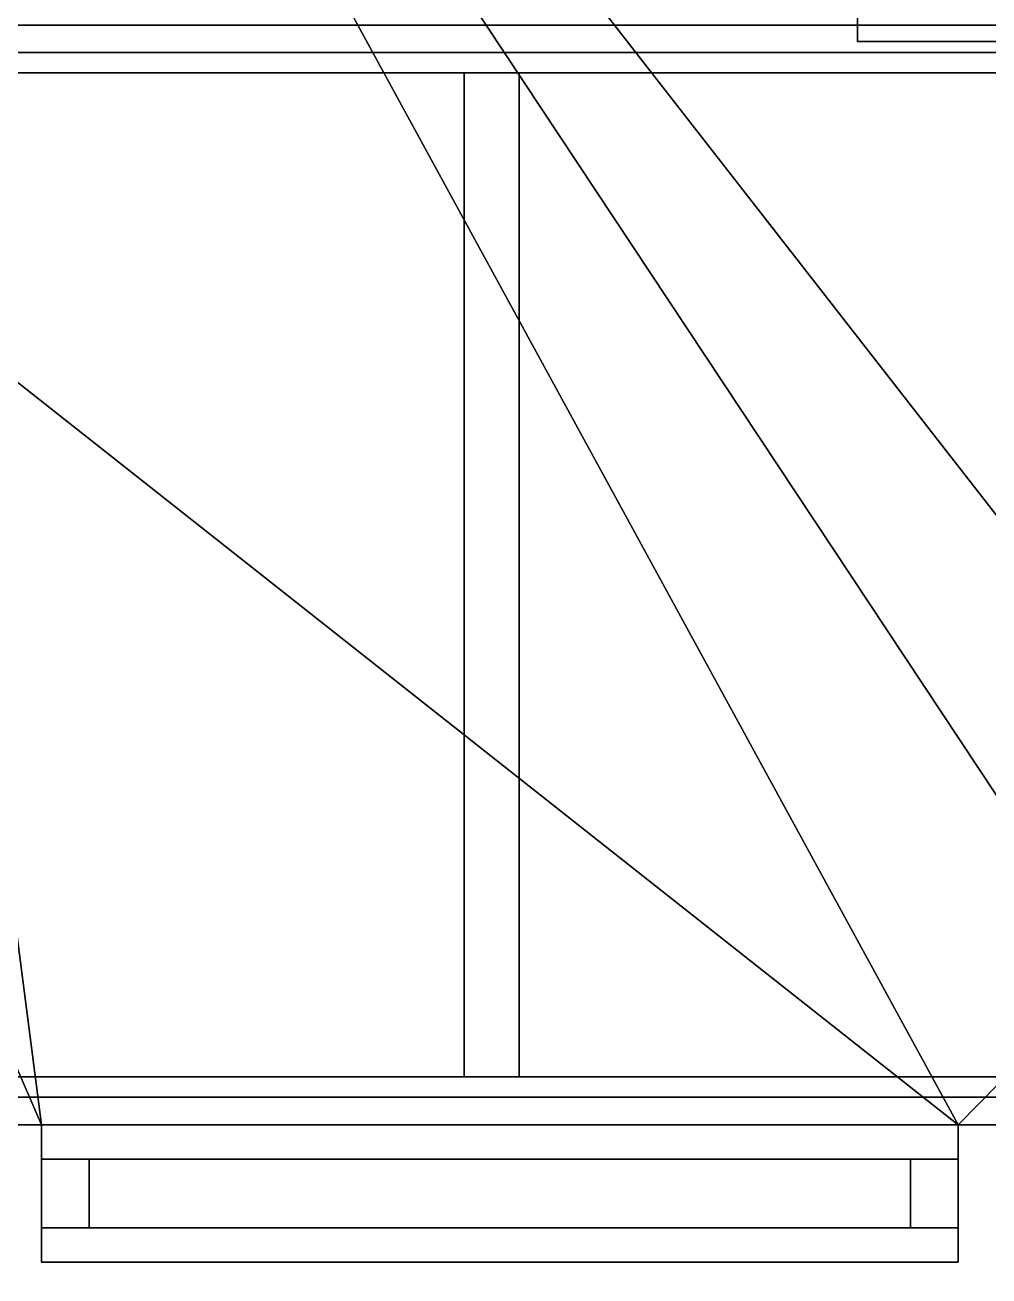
# Model space of a CAD drawing. Extents: x -7.1 to 5.5, y -11 to 12.
# Drawn here: x -5.823 to -4.071, y 5.425 to 7.7 of the extents above; entities that cross this region are included whole.
import ezdxf

# ---------------------------------------------------------------- set-up
doc = ezdxf.new("R2010")
doc.units = 0

msp = doc.modelspace()

# ---------------------------------------------------------------- linework, layer by layer
for points in [[(-7.01, 11.9, 62.6262), (-7.01, 7.7, 62.6262), (5.39, 7.7, 62.6262), (5.39, 11.9, 62.6262)], [(4.69, 9.7, 3.0953), (-3.66, 5.7, 3.0953), (-6.31, 9.7, 3.0953)], [(-6.31, 9.7, 3.0953), (-3.66, 5.7, 3.0953), (-5.96, 5.7, 3.0953)], [(-6.31, 9.7, 0.0953), (-5.7934, 5.7, 0.0953), (-4.1267, 5.7, 0.0953)], [(-6.31, 9.7, 0.0953), (-4.1267, 5.7, 0.0953), (-3.66, 5.7, 0.0953)], [(-6.31, 9.7, 0.0953), (-3.66, 5.7, 0.0953), (-3.1934, 5.7, 0.0953)], [(-6.31, 9.7, 0.0953), (-3.1934, 5.7, 0.0953), (-1.5267, 5.7, 0.0953)], [(-6.31, 9.7, 0.0953), (-5.96, 5.7, 0.0953), (-5.7934, 5.7, 0.0953)], [(-6.31, 9.7, 0.0953), (-1.5267, 5.7, 0.0953), (-1.36, 5.7, 0.0953)], [(-6.31, 9.7, 0.0953), (-0.36, 5.7, 0.0953), (0.64, 5.7, 0.0953)], [(-6.31, 9.7, 0.0953), (0.64, 5.7, 0.0953), (1.09, 5.7, 0.0953), (4.69, 9.7, 0.0953)], [(-6.31, 9.7, 0.0953), (-1.36, 5.7, 0.0953), (-0.36, 5.7, 0.0953)], [(4.69, 8.23, 1.0453), (-4.31, 8.23, 1.0453), (-4.31, 7.67, 1.0453), (4.69, 7.67, 1.0453)], [(-4.31, 8.23, 0.9453), (-4.31, 7.67, 0.9453), (-4.31, 7.67, 1.0453), (-4.31, 8.23, 1.0453)], [(4.69, 8.23, 0.9453), (4.69, 7.67, 0.9453), (-4.31, 7.67, 0.9453), (-4.31, 8.23, 0.9453)], [(-7.01, 7.7, 62.5001), (-7.06, 7.65, 62.5001), (5.44, 7.65, 62.5001), (5.39, 7.7, 62.5001)], [(5.39, 7.7, 62.3698), (5.44, 7.65, 62.3698), (-7.06, 7.65, 62.3698), (-7.01, 7.7, 62.3698)], [(-6.76, 7.7, 61.7453), (5.14, 7.7, 61.7453), (5.39, 7.7, 62.6262), (-7.01, 7.7, 62.6262)], [(5.14, 7.7, 61.7453), (-6.76, 7.7, 61.7453), (-6.6794, 7.6131, 61.7453), (5.0593, 7.6131, 61.7453)], [(5.0593, 7.6131, 61.7453), (-6.6794, 7.6131, 61.7453), (-6.66, 7.7, 61.4189), (5.04, 7.7, 61.4189)], [(-6.66, 7.7, 3.4953), (-2.16, 7.7, 3.4953), (-2.16, 7.7, 6.8953), (-6.66, 7.7, 6.8953)], [(-2.16, 7.7, 6.8953), (-3.66, 5.7, 6.8953), (-6.66, 5.7, 6.8953), (-6.66, 7.7, 6.8953)], [(-5.96, 5.7, 3.4953), (-5.7934, 5.7, 3.4953), (-6.66, 7.7, 3.4953)], [(-4.1267, 5.7, 3.4953), (-6.66, 7.7, 3.4953), (-5.7934, 5.7, 3.4953)], [(-4.1267, 5.7, 3.4953), (-2.16, 7.7, 3.4953), (-6.66, 7.7, 3.4953)], [(-6.66, 7.7, 7.0953), (-2.16, 7.7, 7.0953), (-2.16, 7.7, 10.4953), (-6.66, 7.7, 10.4953)], [(-2.16, 7.7, 10.4953), (-3.66, 5.7, 10.4953), (-6.66, 5.7, 10.4953), (-6.66, 7.7, 10.4953)], [(-5.96, 5.7, 7.0953), (-5.7934, 5.7, 7.0953), (-6.66, 7.7, 7.0953)], [(-4.1267, 5.7, 7.0953), (-6.66, 7.7, 7.0953), (-5.7934, 5.7, 7.0953)], [(-4.1267, 5.7, 7.0953), (-2.16, 7.7, 7.0953), (-6.66, 7.7, 7.0953)], [(-6.66, 7.7, 10.6953), (-2.16, 7.7, 10.6953), (-2.16, 7.7, 14.0953), (-6.66, 7.7, 14.0953)], [(-2.16, 7.7, 14.0953), (-3.66, 5.7, 14.0953), (-6.66, 5.7, 14.0953), (-6.66, 7.7, 14.0953)], [(-5.96, 5.7, 10.6953), (-5.7934, 5.7, 10.6953), (-6.66, 7.7, 10.6953)], [(-4.1267, 5.7, 10.6953), (-6.66, 7.7, 10.6953), (-5.7934, 5.7, 10.6953)], [(-4.1267, 5.7, 10.6953), (-2.16, 7.7, 10.6953), (-6.66, 7.7, 10.6953)], [(-6.66, 7.7, 14.2953), (-2.16, 7.7, 14.2953), (-2.16, 7.7, 17.6953), (-6.66, 7.7, 17.6953)], [(-2.16, 7.7, 17.6953), (-3.66, 5.7, 17.6953), (-6.66, 5.7, 17.6953), (-6.66, 7.7, 17.6953)], [(-5.96, 5.7, 14.2953), (-5.7934, 5.7, 14.2953), (-6.66, 7.7, 14.2953)], [(-4.1267, 5.7, 14.2953), (-6.66, 7.7, 14.2953), (-5.7934, 5.7, 14.2953)], [(-4.1267, 5.7, 14.2953), (-2.16, 7.7, 14.2953), (-6.66, 7.7, 14.2953)], [(-6.66, 7.7, 17.8953), (-2.16, 7.7, 17.8953), (-2.16, 7.7, 21.2953), (-6.66, 7.7, 21.2953)], [(-2.16, 7.7, 21.2953), (-3.66, 5.7, 21.2953), (-6.66, 5.7, 21.2953), (-6.66, 7.7, 21.2953)], [(-5.96, 5.7, 17.8953), (-5.7934, 5.7, 17.8953), (-6.66, 7.7, 17.8953)], [(-4.1267, 5.7, 17.8953), (-6.66, 7.7, 17.8953), (-5.7934, 5.7, 17.8953)], [(-4.1267, 5.7, 17.8953), (-2.16, 7.7, 17.8953), (-6.66, 7.7, 17.8953)], [(-6.66, 7.7, 21.4953), (-2.16, 7.7, 21.4953), (-2.16, 7.7, 24.8953), (-6.66, 7.7, 24.8953)], [(-2.16, 7.7, 24.8953), (-3.66, 5.7, 24.8953), (-6.66, 5.7, 24.8953), (-6.66, 7.7, 24.8953)], [(-5.96, 5.7, 21.4953), (-5.7934, 5.7, 21.4953), (-6.66, 7.7, 21.4953)], [(-4.1267, 5.7, 21.4953), (-6.66, 7.7, 21.4953), (-5.7934, 5.7, 21.4953)], [(-4.1267, 5.7, 21.4953), (-2.16, 7.7, 21.4953), (-6.66, 7.7, 21.4953)], [(-6.66, 7.7, 25.0953), (-2.16, 7.7, 25.0953), (-2.16, 7.7, 28.4953), (-6.66, 7.7, 28.4953)], [(-2.16, 7.7, 28.4953), (-3.66, 5.7, 28.4953), (-6.66, 5.7, 28.4953), (-6.66, 7.7, 28.4953)], [(-5.96, 5.7, 25.0953), (-5.7934, 5.7, 25.0953), (-6.66, 7.7, 25.0953)], [(-4.1267, 5.7, 25.0953), (-6.66, 7.7, 25.0953), (-5.7934, 5.7, 25.0953)], [(-4.1267, 5.7, 25.0953), (-2.16, 7.7, 25.0953), (-6.66, 7.7, 25.0953)], [(-6.66, 7.7, 28.6953), (-2.16, 7.7, 28.6953), (-2.16, 7.7, 32.0953), (-6.66, 7.7, 32.0953)], [(-2.16, 7.7, 32.0953), (-3.66, 5.7, 32.0953), (-6.66, 5.7, 32.0953), (-6.66, 7.7, 32.0953)], [(-5.96, 5.7, 28.6953), (-5.7934, 5.7, 28.6953), (-6.66, 7.7, 28.6953)], [(-4.1267, 5.7, 28.6953), (-6.66, 7.7, 28.6953), (-5.7934, 5.7, 28.6953)], [(-4.1267, 5.7, 28.6953), (-2.16, 7.7, 28.6953), (-6.66, 7.7, 28.6953)], [(-6.66, 7.7, 32.2953), (-2.16, 7.7, 32.2953), (-2.16, 7.7, 35.6953), (-6.66, 7.7, 35.6953)], [(-2.16, 7.7, 35.6953), (-3.66, 5.7, 35.6953), (-6.66, 5.7, 35.6953), (-6.66, 7.7, 35.6953)], [(-5.96, 5.7, 32.2953), (-5.7934, 5.7, 32.2953), (-6.66, 7.7, 32.2953)], [(-4.1267, 5.7, 32.2953), (-6.66, 7.7, 32.2953), (-5.7934, 5.7, 32.2953)], [(-4.1267, 5.7, 32.2953), (-2.16, 7.7, 32.2953), (-6.66, 7.7, 32.2953)], [(-6.66, 7.7, 35.8953), (-2.16, 7.7, 35.8953), (-2.16, 7.7, 39.2953), (-6.66, 7.7, 39.2953)], [(-2.16, 7.7, 39.2953), (-3.66, 5.7, 39.2953), (-6.66, 5.7, 39.2953), (-6.66, 7.7, 39.2953)], [(-5.96, 5.7, 35.8953), (-5.7934, 5.7, 35.8953), (-6.66, 7.7, 35.8953)], [(-4.1267, 5.7, 35.8953), (-6.66, 7.7, 35.8953), (-5.7934, 5.7, 35.8953)], [(-4.1267, 5.7, 35.8953), (-2.16, 7.7, 35.8953), (-6.66, 7.7, 35.8953)], [(-6.66, 7.7, 39.4953), (-2.16, 7.7, 39.4953), (-2.16, 7.7, 42.8953), (-6.66, 7.7, 42.8953)], [(-2.16, 7.7, 42.8953), (-3.66, 5.7, 42.8953), (-6.66, 5.7, 42.8953), (-6.66, 7.7, 42.8953)], [(-5.96, 5.7, 39.4953), (-5.7934, 5.7, 39.4953), (-6.66, 7.7, 39.4953)], [(-4.1267, 5.7, 39.4953), (-6.66, 7.7, 39.4953), (-5.7934, 5.7, 39.4953)], [(-4.1267, 5.7, 39.4953), (-2.16, 7.7, 39.4953), (-6.66, 7.7, 39.4953)], [(-6.66, 7.7, 43.0953), (-2.16, 7.7, 43.0953), (-2.16, 7.7, 46.4953), (-6.66, 7.7, 46.4953)], [(-2.16, 7.7, 46.4953), (-3.66, 5.7, 46.4953), (-6.66, 5.7, 46.4953), (-6.66, 7.7, 46.4953)], [(-5.96, 5.7, 43.0953), (-5.7934, 5.7, 43.0953), (-6.66, 7.7, 43.0953)], [(-4.1267, 5.7, 43.0953), (-6.66, 7.7, 43.0953), (-5.7934, 5.7, 43.0953)], [(-4.1267, 5.7, 43.0953), (-2.16, 7.7, 43.0953), (-6.66, 7.7, 43.0953)], [(-6.66, 7.7, 46.6953), (-2.16, 7.7, 46.6953), (-2.16, 7.7, 50.0953), (-6.66, 7.7, 50.0953)], [(-2.16, 7.7, 50.0953), (-3.66, 5.7, 50.0953), (-6.66, 5.7, 50.0953), (-6.66, 7.7, 50.0953)], [(-5.96, 5.7, 46.6953), (-5.7934, 5.7, 46.6953), (-6.66, 7.7, 46.6953)], [(-4.1267, 5.7, 46.6953), (-6.66, 7.7, 46.6953), (-5.7934, 5.7, 46.6953)], [(-4.1267, 5.7, 46.6953), (-2.16, 7.7, 46.6953), (-6.66, 7.7, 46.6953)], [(-6.66, 7.7, 50.2953), (-2.16, 7.7, 50.2953), (-2.16, 7.7, 53.6953), (-6.66, 7.7, 53.6953)], [(-2.16, 7.7, 53.6953), (-3.66, 5.7, 53.6953), (-6.66, 5.7, 53.6953), (-6.66, 7.7, 53.6953)], [(-5.96, 5.7, 50.2953), (-5.7934, 5.7, 50.2953), (-6.66, 7.7, 50.2953)], [(-4.1267, 5.7, 50.2953), (-6.66, 7.7, 50.2953), (-5.7934, 5.7, 50.2953)], [(-4.1267, 5.7, 50.2953), (-2.16, 7.7, 50.2953), (-6.66, 7.7, 50.2953)], [(-6.66, 7.7, 53.8953), (-2.16, 7.7, 53.8953), (-2.16, 7.7, 57.2953), (-6.66, 7.7, 57.2953)], [(-2.16, 7.7, 57.2953), (-3.66, 5.7, 57.2953), (-6.66, 5.7, 57.2953), (-6.66, 7.7, 57.2953)], [(-5.96, 5.7, 53.8953), (-5.7934, 5.7, 53.8953), (-6.66, 7.7, 53.8953)], [(-4.1267, 5.7, 53.8953), (-6.66, 7.7, 53.8953), (-5.7934, 5.7, 53.8953)], [(-4.1267, 5.7, 53.8953), (-2.16, 7.7, 53.8953), (-6.66, 7.7, 53.8953)], [(-6.66, 7.7, 57.4953), (-2.16, 7.7, 57.4953), (-2.16, 7.7, 61.4189), (-6.66, 7.7, 61.4189)], [(-5.96, 5.7, 57.4953), (-5.7934, 5.7, 57.4953), (-6.66, 7.7, 57.4953)], [(-4.1267, 5.7, 57.4953), (-6.66, 7.7, 57.4953), (-5.7934, 5.7, 57.4953)], [(-4.1267, 5.7, 57.4953), (-2.16, 7.7, 57.4953), (-6.66, 7.7, 57.4953)], [(-3.66, 5.7, 3.4953), (-2.16, 7.7, 3.4953), (-4.1267, 5.7, 3.4953)], [(-3.66, 5.7, 7.0953), (-2.16, 7.7, 7.0953), (-4.1267, 5.7, 7.0953)], [(-3.66, 5.7, 10.6953), (-2.16, 7.7, 10.6953), (-4.1267, 5.7, 10.6953)], [(-3.66, 5.7, 14.2953), (-2.16, 7.7, 14.2953), (-4.1267, 5.7, 14.2953)], [(-3.66, 5.7, 17.8953), (-2.16, 7.7, 17.8953), (-4.1267, 5.7, 17.8953)], [(-3.66, 5.7, 21.4953), (-2.16, 7.7, 21.4953), (-4.1267, 5.7, 21.4953)], [(-3.66, 5.7, 25.0953), (-2.16, 7.7, 25.0953), (-4.1267, 5.7, 25.0953)], [(-3.66, 5.7, 28.6953), (-2.16, 7.7, 28.6953), (-4.1267, 5.7, 28.6953)], [(-3.66, 5.7, 32.2953), (-2.16, 7.7, 32.2953), (-4.1267, 5.7, 32.2953)], [(-3.66, 5.7, 35.8953), (-2.16, 7.7, 35.8953), (-4.1267, 5.7, 35.8953)], [(-3.66, 5.7, 39.4953), (-2.16, 7.7, 39.4953), (-4.1267, 5.7, 39.4953)], [(-3.66, 5.7, 43.0953), (-2.16, 7.7, 43.0953), (-4.1267, 5.7, 43.0953)], [(-3.66, 5.7, 46.6953), (-2.16, 7.7, 46.6953), (-4.1267, 5.7, 46.6953)], [(-3.66, 5.7, 50.2953), (-2.16, 7.7, 50.2953), (-4.1267, 5.7, 50.2953)], [(-3.66, 5.7, 53.8953), (-2.16, 7.7, 53.8953), (-4.1267, 5.7, 53.8953)], [(-3.66, 5.7, 57.4953), (-2.16, 7.7, 57.4953), (-4.1267, 5.7, 57.4953)], [(-4.31, 7.67, 0.9453), (4.69, 7.67, 0.9453), (4.69, 7.67, 1.0453), (-4.31, 7.67, 1.0453)], [(5.44, 7.65, 62.5001), (-7.06, 7.65, 62.5001), (-7.06, 7.65, 62.3698), (5.44, 7.65, 62.3698)], [(5.0593, 7.6131, 61.6395), (5.0593, 5.7869, 61.6395), (-6.6794, 5.7869, 61.6395), (-6.6794, 7.6131, 61.6395)], [(-6.6794, 5.7869, 61.6748), (5.0593, 5.7869, 61.6748), (5.0593, 7.6131, 61.6748), (-6.6794, 7.6131, 61.6748)], [(5.0593, 7.6131, 61.6748), (5.0593, 7.6131, 61.6395), (-6.6794, 7.6131, 61.6395), (-6.6794, 7.6131, 61.6748)], [(-5.0247, 7.6131, 61.613), (-5.0247, 5.7869, 61.613), (-5.0247, 5.7869, 61.7012), (-5.0247, 7.6131, 61.7012)], [(-4.9247, 5.7869, 61.613), (-5.0247, 5.7869, 61.613), (-5.0247, 7.6131, 61.613), (-4.9247, 7.6131, 61.613)], [(-4.9247, 7.6131, 61.7012), (-5.0247, 7.6131, 61.7012), (-5.0247, 5.7869, 61.7012), (-4.9247, 5.7869, 61.7012)], [(-4.9247, 5.7869, 61.7012), (-4.9247, 5.7869, 61.613), (-4.9247, 7.6131, 61.613), (-4.9247, 7.6131, 61.7012)], [(-6.76, 5.7, 61.7453), (5.14, 5.7, 61.7453), (5.0593, 5.7869, 61.7453), (-6.6794, 5.7869, 61.7453)], [(-6.6794, 5.7869, 61.7453), (5.0593, 5.7869, 61.7453), (5.0593, 5.7, 61.4189), (-6.66, 5.7, 61.4189)], [(5.0593, 5.7869, 61.6395), (5.0593, 5.7869, 61.6748), (-6.6794, 5.7869, 61.6748), (-6.6794, 5.7869, 61.6395)], [(-7.06, 5.75, 62.3698), (-7.06, 5.75, 62.5001), (5.44, 5.75, 62.5001), (5.44, 5.75, 62.3698)], [(-7.01, 5.7, 62.3698), (-7.06, 5.75, 62.3698), (5.44, 5.75, 62.3698), (5.39, 5.7, 62.3698)], [(5.39, 5.7, 62.5001), (5.44, 5.75, 62.5001), (-7.06, 5.75, 62.5001), (-7.01, 5.7, 62.5001)], [(5.39, 5.7, 62.6262), (-7.01, 5.7, 62.6262), (-6.2318, 5.1986, 62.6262), (4.6118, 5.1986, 62.6262)], [(5.14, 5.7, 61.7453), (-6.76, 5.7, 61.7453), (-7.01, 5.7, 62.6262), (5.39, 5.7, 62.6262)], [(-3.66, 5.7, 6.4953), (-5.96, 5.7, 6.4953), (-6.66, 5.7, 6.8953), (-3.66, 5.7, 6.8953)], [(-3.66, 5.7, 10.0953), (-5.96, 5.7, 10.0953), (-6.66, 5.7, 10.4953), (-3.66, 5.7, 10.4953)], [(-3.66, 5.7, 13.6953), (-5.96, 5.7, 13.6953), (-6.66, 5.7, 14.0953), (-3.66, 5.7, 14.0953)], [(-3.66, 5.7, 17.2953), (-5.96, 5.7, 17.2953), (-6.66, 5.7, 17.6953), (-3.66, 5.7, 17.6953)], [(-3.66, 5.7, 20.8953), (-5.96, 5.7, 20.8953), (-6.66, 5.7, 21.2953), (-3.66, 5.7, 21.2953)], [(-3.66, 5.7, 24.4953), (-5.96, 5.7, 24.4953), (-6.66, 5.7, 24.8953), (-3.66, 5.7, 24.8953)], [(-3.66, 5.7, 28.0953), (-5.96, 5.7, 28.0953), (-6.66, 5.7, 28.4953), (-3.66, 5.7, 28.4953)], [(-3.66, 5.7, 31.6953), (-5.96, 5.7, 31.6953), (-6.66, 5.7, 32.0953), (-3.66, 5.7, 32.0953)], [(-3.66, 5.7, 35.2953), (-5.96, 5.7, 35.2953), (-6.66, 5.7, 35.6953), (-3.66, 5.7, 35.6953)], [(-3.66, 5.7, 38.8953), (-5.96, 5.7, 38.8953), (-6.66, 5.7, 39.2953), (-3.66, 5.7, 39.2953)], [(-3.66, 5.7, 42.4953), (-5.96, 5.7, 42.4953), (-6.66, 5.7, 42.8953), (-3.66, 5.7, 42.8953)], [(-3.66, 5.7, 46.0953), (-5.96, 5.7, 46.0953), (-6.66, 5.7, 46.4953), (-3.66, 5.7, 46.4953)], [(-3.66, 5.7, 49.6953), (-5.96, 5.7, 49.6953), (-6.66, 5.7, 50.0953), (-3.66, 5.7, 50.0953)], [(-3.66, 5.7, 53.2953), (-5.96, 5.7, 53.2953), (-6.66, 5.7, 53.6953), (-3.66, 5.7, 53.6953)], [(-3.66, 5.7, 56.8953), (-5.96, 5.7, 56.8953), (-6.66, 5.7, 57.2953), (-3.66, 5.7, 57.2953)], [(-3.66, 5.7, 60.4953), (-5.96, 5.7, 60.4953), (-6.66, 5.7, 61.4189), (-3.66, 5.7, 61.4189)], [(-5.96, 5.7, 6.4953), (-5.7934, 5.7, 6.0453), (-5.7934, 5.7, 3.4953), (-5.96, 5.7, 3.4953)], [(-3.66, 5.7, 6.4953), (-4.1267, 5.7, 6.0453), (-5.7934, 5.7, 6.0453), (-5.96, 5.7, 6.4953)], [(-5.96, 5.7, 10.0953), (-5.7934, 5.7, 9.6453), (-5.7934, 5.7, 7.0953), (-5.96, 5.7, 7.0953)], [(-3.66, 5.7, 10.0953), (-4.1267, 5.7, 9.6453), (-5.7934, 5.7, 9.6453), (-5.96, 5.7, 10.0953)], [(-5.96, 5.7, 13.6953), (-5.7934, 5.7, 13.2453), (-5.7934, 5.7, 10.6953), (-5.96, 5.7, 10.6953)], [(-3.66, 5.7, 13.6953), (-4.1267, 5.7, 13.2453), (-5.7934, 5.7, 13.2453), (-5.96, 5.7, 13.6953)], [(-5.96, 5.7, 17.2953), (-5.7934, 5.7, 16.8453), (-5.7934, 5.7, 14.2953), (-5.96, 5.7, 14.2953)], [(-3.66, 5.7, 17.2953), (-4.1267, 5.7, 16.8453), (-5.7934, 5.7, 16.8453), (-5.96, 5.7, 17.2953)], [(-5.96, 5.7, 20.8953), (-5.7934, 5.7, 20.4453), (-5.7934, 5.7, 17.8953), (-5.96, 5.7, 17.8953)], [(-3.66, 5.7, 20.8953), (-4.1267, 5.7, 20.4453), (-5.7934, 5.7, 20.4453), (-5.96, 5.7, 20.8953)], [(-5.96, 5.7, 24.4953), (-5.7934, 5.7, 24.0453), (-5.7934, 5.7, 21.4953), (-5.96, 5.7, 21.4953)], [(-3.66, 5.7, 24.4953), (-4.1267, 5.7, 24.0453), (-5.7934, 5.7, 24.0453), (-5.96, 5.7, 24.4953)], [(-5.96, 5.7, 28.0953), (-5.7934, 5.7, 27.6453), (-5.7934, 5.7, 25.0953), (-5.96, 5.7, 25.0953)], [(-3.66, 5.7, 28.0953), (-4.1267, 5.7, 27.6453), (-5.7934, 5.7, 27.6453), (-5.96, 5.7, 28.0953)], [(-5.96, 5.7, 31.6953), (-5.7934, 5.7, 31.2453), (-5.7934, 5.7, 28.6953), (-5.96, 5.7, 28.6953)], [(-3.66, 5.7, 31.6953), (-4.1267, 5.7, 31.2453), (-5.7934, 5.7, 31.2453), (-5.96, 5.7, 31.6953)], [(-5.96, 5.7, 35.2953), (-5.7934, 5.7, 34.8453), (-5.7934, 5.7, 32.2953), (-5.96, 5.7, 32.2953)], [(-3.66, 5.7, 35.2953), (-4.1267, 5.7, 34.8453), (-5.7934, 5.7, 34.8453), (-5.96, 5.7, 35.2953)], [(-5.96, 5.7, 38.8953), (-5.7934, 5.7, 38.4453), (-5.7934, 5.7, 35.8953), (-5.96, 5.7, 35.8953)], [(-3.66, 5.7, 38.8953), (-4.1267, 5.7, 38.4453), (-5.7934, 5.7, 38.4453), (-5.96, 5.7, 38.8953)], [(-5.96, 5.7, 42.4953), (-5.7934, 5.7, 42.0453), (-5.7934, 5.7, 39.4953), (-5.96, 5.7, 39.4953)], [(-3.66, 5.7, 42.4953), (-4.1267, 5.7, 42.0453), (-5.7934, 5.7, 42.0453), (-5.96, 5.7, 42.4953)], [(-5.96, 5.7, 46.0953), (-5.7934, 5.7, 45.6453), (-5.7934, 5.7, 43.0953), (-5.96, 5.7, 43.0953)], [(-3.66, 5.7, 46.0953), (-4.1267, 5.7, 45.6453), (-5.7934, 5.7, 45.6453), (-5.96, 5.7, 46.0953)], [(-5.96, 5.7, 49.6953), (-5.7934, 5.7, 49.2453), (-5.7934, 5.7, 46.6953), (-5.96, 5.7, 46.6953)], [(-3.66, 5.7, 49.6953), (-4.1267, 5.7, 49.2453), (-5.7934, 5.7, 49.2453), (-5.96, 5.7, 49.6953)], [(-5.96, 5.7, 53.2953), (-5.7934, 5.7, 52.8453), (-5.7934, 5.7, 50.2953), (-5.96, 5.7, 50.2953)], [(-3.66, 5.7, 53.2953), (-4.1267, 5.7, 52.8453), (-5.7934, 5.7, 52.8453), (-5.96, 5.7, 53.2953)], [(-5.96, 5.7, 56.8953), (-5.7934, 5.7, 56.4453), (-5.7934, 5.7, 53.8953), (-5.96, 5.7, 53.8953)], [(-3.66, 5.7, 56.8953), (-4.1267, 5.7, 56.4453), (-5.7934, 5.7, 56.4453), (-5.96, 5.7, 56.8953)], [(-3.66, 5.7, 3.0953), (-4.1267, 5.7, 2.6453), (-5.7934, 5.7, 2.6453), (-5.96, 5.7, 3.0953)], [(-5.96, 5.7, 3.0953), (-5.7934, 5.7, 2.6453), (-5.7934, 5.7, 0.0953), (-5.96, 5.7, 0.0953)], [(-5.96, 5.7, 60.4953), (-5.7934, 5.7, 60.0453), (-5.7934, 5.7, 57.4953), (-5.96, 5.7, 57.4953)], [(-3.66, 5.7, 60.4953), (-4.1267, 5.7, 60.0453), (-5.7934, 5.7, 60.0453), (-5.96, 5.7, 60.4953)], [(-5.7934, 5.7, 6.0453), (-4.1267, 5.7, 6.0453), (-4.1267, 5.45, 6.0453), (-5.7934, 5.45, 6.0453)], [(-5.7934, 5.7, 3.4953), (-5.7934, 5.7, 6.0453), (-5.7934, 5.45, 6.0453), (-5.7934, 5.45, 3.4953)], [(-4.1267, 5.7, 3.4953), (-5.7934, 5.7, 3.4953), (-5.7934, 5.45, 3.4953), (-4.1267, 5.45, 3.4953)], [(-5.7934, 5.7, 9.6453), (-4.1267, 5.7, 9.6453), (-4.1267, 5.45, 9.6453), (-5.7934, 5.45, 9.6453)], [(-5.7934, 5.7, 7.0953), (-5.7934, 5.7, 9.6453), (-5.7934, 5.45, 9.6453), (-5.7934, 5.45, 7.0953)], [(-4.1267, 5.7, 7.0953), (-5.7934, 5.7, 7.0953), (-5.7934, 5.45, 7.0953), (-4.1267, 5.45, 7.0953)], [(-5.7934, 5.7, 13.2453), (-4.1267, 5.7, 13.2453), (-4.1267, 5.45, 13.2453), (-5.7934, 5.45, 13.2453)], [(-5.7934, 5.7, 10.6953), (-5.7934, 5.7, 13.2453), (-5.7934, 5.45, 13.2453), (-5.7934, 5.45, 10.6953)], [(-4.1267, 5.7, 10.6953), (-5.7934, 5.7, 10.6953), (-5.7934, 5.45, 10.6953), (-4.1267, 5.45, 10.6953)], [(-5.7934, 5.7, 16.8453), (-4.1267, 5.7, 16.8453), (-4.1267, 5.45, 16.8453), (-5.7934, 5.45, 16.8453)], [(-5.7934, 5.7, 14.2953), (-5.7934, 5.7, 16.8453), (-5.7934, 5.45, 16.8453), (-5.7934, 5.45, 14.2953)], [(-4.1267, 5.7, 14.2953), (-5.7934, 5.7, 14.2953), (-5.7934, 5.45, 14.2953), (-4.1267, 5.45, 14.2953)], [(-5.7934, 5.7, 20.4453), (-4.1267, 5.7, 20.4453), (-4.1267, 5.45, 20.4453), (-5.7934, 5.45, 20.4453)], [(-5.7934, 5.7, 17.8953), (-5.7934, 5.7, 20.4453), (-5.7934, 5.45, 20.4453), (-5.7934, 5.45, 17.8953)], [(-4.1267, 5.7, 17.8953), (-5.7934, 5.7, 17.8953), (-5.7934, 5.45, 17.8953), (-4.1267, 5.45, 17.8953)], [(-5.7934, 5.7, 24.0453), (-4.1267, 5.7, 24.0453), (-4.1267, 5.45, 24.0453), (-5.7934, 5.45, 24.0453)], [(-5.7934, 5.7, 21.4953), (-5.7934, 5.7, 24.0453), (-5.7934, 5.45, 24.0453), (-5.7934, 5.45, 21.4953)], [(-4.1267, 5.7, 21.4953), (-5.7934, 5.7, 21.4953), (-5.7934, 5.45, 21.4953), (-4.1267, 5.45, 21.4953)], [(-5.7934, 5.7, 27.6453), (-4.1267, 5.7, 27.6453), (-4.1267, 5.45, 27.6453), (-5.7934, 5.45, 27.6453)], [(-5.7934, 5.7, 25.0953), (-5.7934, 5.7, 27.6453), (-5.7934, 5.45, 27.6453), (-5.7934, 5.45, 25.0953)], [(-4.1267, 5.7, 25.0953), (-5.7934, 5.7, 25.0953), (-5.7934, 5.45, 25.0953), (-4.1267, 5.45, 25.0953)], [(-5.7934, 5.7, 31.2453), (-4.1267, 5.7, 31.2453), (-4.1267, 5.45, 31.2453), (-5.7934, 5.45, 31.2453)], [(-5.7934, 5.7, 28.6953), (-5.7934, 5.7, 31.2453), (-5.7934, 5.45, 31.2453), (-5.7934, 5.45, 28.6953)], [(-4.1267, 5.7, 28.6953), (-5.7934, 5.7, 28.6953), (-5.7934, 5.45, 28.6953), (-4.1267, 5.45, 28.6953)], [(-5.7934, 5.7, 34.8453), (-4.1267, 5.7, 34.8453), (-4.1267, 5.45, 34.8453), (-5.7934, 5.45, 34.8453)], [(-5.7934, 5.7, 32.2953), (-5.7934, 5.7, 34.8453), (-5.7934, 5.45, 34.8453), (-5.7934, 5.45, 32.2953)], [(-4.1267, 5.7, 32.2953), (-5.7934, 5.7, 32.2953), (-5.7934, 5.45, 32.2953), (-4.1267, 5.45, 32.2953)], [(-5.7934, 5.7, 38.4453), (-4.1267, 5.7, 38.4453), (-4.1267, 5.45, 38.4453), (-5.7934, 5.45, 38.4453)], [(-5.7934, 5.7, 35.8953), (-5.7934, 5.7, 38.4453), (-5.7934, 5.45, 38.4453), (-5.7934, 5.45, 35.8953)], [(-4.1267, 5.7, 35.8953), (-5.7934, 5.7, 35.8953), (-5.7934, 5.45, 35.8953), (-4.1267, 5.45, 35.8953)], [(-5.7934, 5.7, 42.0453), (-4.1267, 5.7, 42.0453), (-4.1267, 5.45, 42.0453), (-5.7934, 5.45, 42.0453)], [(-5.7934, 5.7, 39.4953), (-5.7934, 5.7, 42.0453), (-5.7934, 5.45, 42.0453), (-5.7934, 5.45, 39.4953)], [(-4.1267, 5.7, 39.4953), (-5.7934, 5.7, 39.4953), (-5.7934, 5.45, 39.4953), (-4.1267, 5.45, 39.4953)], [(-5.7934, 5.7, 45.6453), (-4.1267, 5.7, 45.6453), (-4.1267, 5.45, 45.6453), (-5.7934, 5.45, 45.6453)], [(-5.7934, 5.7, 43.0953), (-5.7934, 5.7, 45.6453), (-5.7934, 5.45, 45.6453), (-5.7934, 5.45, 43.0953)], [(-4.1267, 5.7, 43.0953), (-5.7934, 5.7, 43.0953), (-5.7934, 5.45, 43.0953), (-4.1267, 5.45, 43.0953)], [(-5.7934, 5.7, 49.2453), (-4.1267, 5.7, 49.2453), (-4.1267, 5.45, 49.2453), (-5.7934, 5.45, 49.2453)], [(-5.7934, 5.7, 46.6953), (-5.7934, 5.7, 49.2453), (-5.7934, 5.45, 49.2453), (-5.7934, 5.45, 46.6953)], [(-4.1267, 5.7, 46.6953), (-5.7934, 5.7, 46.6953), (-5.7934, 5.45, 46.6953), (-4.1267, 5.45, 46.6953)], [(-5.7934, 5.7, 52.8453), (-4.1267, 5.7, 52.8453), (-4.1267, 5.45, 52.8453), (-5.7934, 5.45, 52.8453)], [(-5.7934, 5.7, 50.2953), (-5.7934, 5.7, 52.8453), (-5.7934, 5.45, 52.8453), (-5.7934, 5.45, 50.2953)], [(-4.1267, 5.7, 50.2953), (-5.7934, 5.7, 50.2953), (-5.7934, 5.45, 50.2953), (-4.1267, 5.45, 50.2953)], [(-5.7934, 5.7, 56.4453), (-4.1267, 5.7, 56.4453), (-4.1267, 5.45, 56.4453), (-5.7934, 5.45, 56.4453)], [(-5.7934, 5.7, 53.8953), (-5.7934, 5.7, 56.4453), (-5.7934, 5.45, 56.4453), (-5.7934, 5.45, 53.8953)], [(-4.1267, 5.7, 53.8953), (-5.7934, 5.7, 53.8953), (-5.7934, 5.45, 53.8953), (-4.1267, 5.45, 53.8953)], [(-4.1267, 5.7, 0.0953), (-5.7934, 5.7, 0.0953), (-5.7934, 5.45, 0.0953), (-4.1267, 5.45, 0.0953)], [(-5.7934, 5.7, 0.0953), (-5.7934, 5.7, 2.6453), (-5.7934, 5.45, 2.6453), (-5.7934, 5.45, 0.0953)], [(-5.7934, 5.7, 2.6453), (-4.1267, 5.7, 2.6453), (-4.1267, 5.45, 2.6453), (-5.7934, 5.45, 2.6453)], [(-5.7934, 5.7, 60.0453), (-4.1267, 5.7, 60.0453), (-4.1267, 5.45, 60.0453), (-5.7934, 5.45, 60.0453)], [(-5.7934, 5.7, 57.4953), (-5.7934, 5.7, 60.0453), (-5.7934, 5.45, 60.0453), (-5.7934, 5.45, 57.4953)], [(-4.1267, 5.7, 57.4953), (-5.7934, 5.7, 57.4953), (-5.7934, 5.45, 57.4953), (-4.1267, 5.45, 57.4953)], [(-3.66, 5.7, 3.4953), (-4.1267, 5.7, 3.4953), (-4.1267, 5.7, 6.0453), (-3.66, 5.7, 6.4953)], [(-4.1267, 5.7, 6.0453), (-4.1267, 5.7, 3.4953), (-4.1267, 5.45, 3.4953), (-4.1267, 5.45, 6.0453)], [(-3.66, 5.7, 7.0953), (-4.1267, 5.7, 7.0953), (-4.1267, 5.7, 9.6453), (-3.66, 5.7, 10.0953)], [(-4.1267, 5.7, 9.6453), (-4.1267, 5.7, 7.0953), (-4.1267, 5.45, 7.0953), (-4.1267, 5.45, 9.6453)], [(-3.66, 5.7, 10.6953), (-4.1267, 5.7, 10.6953), (-4.1267, 5.7, 13.2453), (-3.66, 5.7, 13.6953)], [(-4.1267, 5.7, 13.2453), (-4.1267, 5.7, 10.6953), (-4.1267, 5.45, 10.6953), (-4.1267, 5.45, 13.2453)], [(-3.66, 5.7, 14.2953), (-4.1267, 5.7, 14.2953), (-4.1267, 5.7, 16.8453), (-3.66, 5.7, 17.2953)], [(-4.1267, 5.7, 16.8453), (-4.1267, 5.7, 14.2953), (-4.1267, 5.45, 14.2953), (-4.1267, 5.45, 16.8453)], [(-3.66, 5.7, 17.8953), (-4.1267, 5.7, 17.8953), (-4.1267, 5.7, 20.4453), (-3.66, 5.7, 20.8953)], [(-4.1267, 5.7, 20.4453), (-4.1267, 5.7, 17.8953), (-4.1267, 5.45, 17.8953), (-4.1267, 5.45, 20.4453)], [(-3.66, 5.7, 21.4953), (-4.1267, 5.7, 21.4953), (-4.1267, 5.7, 24.0453), (-3.66, 5.7, 24.4953)], [(-4.1267, 5.7, 24.0453), (-4.1267, 5.7, 21.4953), (-4.1267, 5.45, 21.4953), (-4.1267, 5.45, 24.0453)], [(-3.66, 5.7, 25.0953), (-4.1267, 5.7, 25.0953), (-4.1267, 5.7, 27.6453), (-3.66, 5.7, 28.0953)], [(-4.1267, 5.7, 27.6453), (-4.1267, 5.7, 25.0953), (-4.1267, 5.45, 25.0953), (-4.1267, 5.45, 27.6453)], [(-3.66, 5.7, 28.6953), (-4.1267, 5.7, 28.6953), (-4.1267, 5.7, 31.2453), (-3.66, 5.7, 31.6953)], [(-4.1267, 5.7, 31.2453), (-4.1267, 5.7, 28.6953), (-4.1267, 5.45, 28.6953), (-4.1267, 5.45, 31.2453)], [(-3.66, 5.7, 32.2953), (-4.1267, 5.7, 32.2953), (-4.1267, 5.7, 34.8453), (-3.66, 5.7, 35.2953)], [(-4.1267, 5.7, 34.8453), (-4.1267, 5.7, 32.2953), (-4.1267, 5.45, 32.2953), (-4.1267, 5.45, 34.8453)], [(-3.66, 5.7, 35.8953), (-4.1267, 5.7, 35.8953), (-4.1267, 5.7, 38.4453), (-3.66, 5.7, 38.8953)], [(-4.1267, 5.7, 38.4453), (-4.1267, 5.7, 35.8953), (-4.1267, 5.45, 35.8953), (-4.1267, 5.45, 38.4453)], [(-3.66, 5.7, 39.4953), (-4.1267, 5.7, 39.4953), (-4.1267, 5.7, 42.0453), (-3.66, 5.7, 42.4953)], [(-4.1267, 5.7, 42.0453), (-4.1267, 5.7, 39.4953), (-4.1267, 5.45, 39.4953), (-4.1267, 5.45, 42.0453)], [(-3.66, 5.7, 43.0953), (-4.1267, 5.7, 43.0953), (-4.1267, 5.7, 45.6453), (-3.66, 5.7, 46.0953)], [(-4.1267, 5.7, 45.6453), (-4.1267, 5.7, 43.0953), (-4.1267, 5.45, 43.0953), (-4.1267, 5.45, 45.6453)], [(-3.66, 5.7, 46.6953), (-4.1267, 5.7, 46.6953), (-4.1267, 5.7, 49.2453), (-3.66, 5.7, 49.6953)], [(-4.1267, 5.7, 49.2453), (-4.1267, 5.7, 46.6953), (-4.1267, 5.45, 46.6953), (-4.1267, 5.45, 49.2453)], [(-3.66, 5.7, 50.2953), (-4.1267, 5.7, 50.2953), (-4.1267, 5.7, 52.8453), (-3.66, 5.7, 53.2953)], [(-4.1267, 5.7, 52.8453), (-4.1267, 5.7, 50.2953), (-4.1267, 5.45, 50.2953), (-4.1267, 5.45, 52.8453)], [(-3.66, 5.7, 53.8953), (-4.1267, 5.7, 53.8953), (-4.1267, 5.7, 56.4453), (-3.66, 5.7, 56.8953)], [(-4.1267, 5.7, 56.4453), (-4.1267, 5.7, 53.8953), (-4.1267, 5.45, 53.8953), (-4.1267, 5.45, 56.4453)], [(-4.1267, 5.7, 2.6453), (-4.1267, 5.7, 0.0953), (-4.1267, 5.45, 0.0953), (-4.1267, 5.45, 2.6453)], [(-3.66, 5.7, 0.0953), (-4.1267, 5.7, 0.0953), (-4.1267, 5.7, 2.6453), (-3.66, 5.7, 3.0953)], [(-3.66, 5.7, 57.4953), (-4.1267, 5.7, 57.4953), (-4.1267, 5.7, 60.0453), (-3.66, 5.7, 60.4953)], [(-4.1267, 5.7, 60.0453), (-4.1267, 5.7, 57.4953), (-4.1267, 5.45, 57.4953), (-4.1267, 5.45, 60.0453)], [(-5.7934, 5.6375, 6.0453), (-5.7064, 5.6375, 5.9583), (-5.7064, 5.6375, 3.4953), (-5.7934, 5.6375, 3.4953)], [(-4.1267, 5.6375, 6.0453), (-4.2137, 5.6375, 5.9583), (-5.7064, 5.6375, 5.9583), (-5.7934, 5.6375, 6.0453)], [(-5.7934, 5.6375, 9.6453), (-5.7064, 5.6375, 9.5583), (-5.7064, 5.6375, 7.0953), (-5.7934, 5.6375, 7.0953)], [(-4.1267, 5.6375, 9.6453), (-4.2137, 5.6375, 9.5583), (-5.7064, 5.6375, 9.5583), (-5.7934, 5.6375, 9.6453)], [(-5.7934, 5.6375, 13.2453), (-5.7064, 5.6375, 13.1583), (-5.7064, 5.6375, 10.6953), (-5.7934, 5.6375, 10.6953)], [(-4.1267, 5.6375, 13.2453), (-4.2137, 5.6375, 13.1583), (-5.7064, 5.6375, 13.1583), (-5.7934, 5.6375, 13.2453)], [(-5.7934, 5.6375, 16.8453), (-5.7064, 5.6375, 16.7583), (-5.7064, 5.6375, 14.2953), (-5.7934, 5.6375, 14.2953)], [(-4.1267, 5.6375, 16.8453), (-4.2137, 5.6375, 16.7583), (-5.7064, 5.6375, 16.7583), (-5.7934, 5.6375, 16.8453)], [(-5.7934, 5.6375, 20.4453), (-5.7064, 5.6375, 20.3583), (-5.7064, 5.6375, 17.8953), (-5.7934, 5.6375, 17.8953)], [(-4.1267, 5.6375, 20.4453), (-4.2137, 5.6375, 20.3583), (-5.7064, 5.6375, 20.3583), (-5.7934, 5.6375, 20.4453)], [(-5.7934, 5.6375, 24.0453), (-5.7064, 5.6375, 23.9583), (-5.7064, 5.6375, 21.4953), (-5.7934, 5.6375, 21.4953)], [(-4.1267, 5.6375, 24.0453), (-4.2137, 5.6375, 23.9583), (-5.7064, 5.6375, 23.9583), (-5.7934, 5.6375, 24.0453)], [(-5.7934, 5.6375, 27.6453), (-5.7064, 5.6375, 27.5583), (-5.7064, 5.6375, 25.0953), (-5.7934, 5.6375, 25.0953)], [(-4.1267, 5.6375, 27.6453), (-4.2137, 5.6375, 27.5583), (-5.7064, 5.6375, 27.5583), (-5.7934, 5.6375, 27.6453)], [(-5.7934, 5.6375, 31.2453), (-5.7064, 5.6375, 31.1583), (-5.7064, 5.6375, 28.6953), (-5.7934, 5.6375, 28.6953)], [(-4.1267, 5.6375, 31.2453), (-4.2137, 5.6375, 31.1583), (-5.7064, 5.6375, 31.1583), (-5.7934, 5.6375, 31.2453)], [(-5.7934, 5.6375, 34.8453), (-5.7064, 5.6375, 34.7583), (-5.7064, 5.6375, 32.2953), (-5.7934, 5.6375, 32.2953)], [(-4.1267, 5.6375, 34.8453), (-4.2137, 5.6375, 34.7583), (-5.7064, 5.6375, 34.7583), (-5.7934, 5.6375, 34.8453)], [(-5.7934, 5.6375, 38.4453), (-5.7064, 5.6375, 38.3583), (-5.7064, 5.6375, 35.8953), (-5.7934, 5.6375, 35.8953)], [(-4.1267, 5.6375, 38.4453), (-4.2137, 5.6375, 38.3583), (-5.7064, 5.6375, 38.3583), (-5.7934, 5.6375, 38.4453)], [(-5.7934, 5.6375, 42.0453), (-5.7064, 5.6375, 41.9583), (-5.7064, 5.6375, 39.4953), (-5.7934, 5.6375, 39.4953)], [(-4.1267, 5.6375, 42.0453), (-4.2137, 5.6375, 41.9583), (-5.7064, 5.6375, 41.9583), (-5.7934, 5.6375, 42.0453)], [(-5.7934, 5.6375, 45.6453), (-5.7064, 5.6375, 45.5583), (-5.7064, 5.6375, 43.0953), (-5.7934, 5.6375, 43.0953)], [(-4.1267, 5.6375, 45.6453), (-4.2137, 5.6375, 45.5583), (-5.7064, 5.6375, 45.5583), (-5.7934, 5.6375, 45.6453)], [(-5.7934, 5.6375, 49.2453), (-5.7064, 5.6375, 49.1583), (-5.7064, 5.6375, 46.6953), (-5.7934, 5.6375, 46.6953)], [(-4.1267, 5.6375, 49.2453), (-4.2137, 5.6375, 49.1583), (-5.7064, 5.6375, 49.1583), (-5.7934, 5.6375, 49.2453)], [(-5.7934, 5.6375, 52.8453), (-5.7064, 5.6375, 52.7583), (-5.7064, 5.6375, 50.2953), (-5.7934, 5.6375, 50.2953)], [(-4.1267, 5.6375, 52.8453), (-4.2137, 5.6375, 52.7583), (-5.7064, 5.6375, 52.7583), (-5.7934, 5.6375, 52.8453)], [(-5.7934, 5.6375, 56.4453), (-5.7064, 5.6375, 56.3583), (-5.7064, 5.6375, 53.8953), (-5.7934, 5.6375, 53.8953)], [(-4.1267, 5.6375, 56.4453), (-4.2137, 5.6375, 56.3583), (-5.7064, 5.6375, 56.3583), (-5.7934, 5.6375, 56.4453)], [(-5.7934, 5.6375, 2.6453), (-5.7064, 5.6375, 2.5583), (-5.7064, 5.6375, 0.0953), (-5.7934, 5.6375, 0.0953)], [(-4.1267, 5.6375, 2.6453), (-4.2137, 5.6375, 2.5583), (-5.7064, 5.6375, 2.5583), (-5.7934, 5.6375, 2.6453)], [(-5.7934, 5.6375, 60.0453), (-5.7064, 5.6375, 59.9583), (-5.7064, 5.6375, 57.4953), (-5.7934, 5.6375, 57.4953)], [(-4.1267, 5.6375, 60.0453), (-4.2137, 5.6375, 59.9583), (-5.7064, 5.6375, 59.9583), (-5.7934, 5.6375, 60.0453)], [(-5.7064, 5.6375, 5.9583), (-4.2137, 5.6375, 5.9583), (-4.2137, 5.5125, 5.9583), (-5.7064, 5.5125, 5.9583)], [(-5.7064, 5.6375, 3.4953), (-5.7064, 5.6375, 5.9583), (-5.7064, 5.5125, 5.9583), (-5.7064, 5.5125, 3.4953)], [(-5.7064, 5.6375, 9.5583), (-4.2137, 5.6375, 9.5583), (-4.2137, 5.5125, 9.5583), (-5.7064, 5.5125, 9.5583)], [(-5.7064, 5.6375, 7.0953), (-5.7064, 5.6375, 9.5583), (-5.7064, 5.5125, 9.5583), (-5.7064, 5.5125, 7.0953)], [(-5.7064, 5.6375, 13.1583), (-4.2137, 5.6375, 13.1583), (-4.2137, 5.5125, 13.1583), (-5.7064, 5.5125, 13.1583)], [(-5.7064, 5.6375, 10.6953), (-5.7064, 5.6375, 13.1583), (-5.7064, 5.5125, 13.1583), (-5.7064, 5.5125, 10.6953)], [(-5.7064, 5.6375, 16.7583), (-4.2137, 5.6375, 16.7583), (-4.2137, 5.5125, 16.7583), (-5.7064, 5.5125, 16.7583)], [(-5.7064, 5.6375, 14.2953), (-5.7064, 5.6375, 16.7583), (-5.7064, 5.5125, 16.7583), (-5.7064, 5.5125, 14.2953)], [(-5.7064, 5.6375, 20.3583), (-4.2137, 5.6375, 20.3583), (-4.2137, 5.5125, 20.3583), (-5.7064, 5.5125, 20.3583)], [(-5.7064, 5.6375, 17.8953), (-5.7064, 5.6375, 20.3583), (-5.7064, 5.5125, 20.3583), (-5.7064, 5.5125, 17.8953)], [(-5.7064, 5.6375, 23.9583), (-4.2137, 5.6375, 23.9583), (-4.2137, 5.5125, 23.9583), (-5.7064, 5.5125, 23.9583)], [(-5.7064, 5.6375, 21.4953), (-5.7064, 5.6375, 23.9583), (-5.7064, 5.5125, 23.9583), (-5.7064, 5.5125, 21.4953)], [(-5.7064, 5.6375, 27.5583), (-4.2137, 5.6375, 27.5583), (-4.2137, 5.5125, 27.5583), (-5.7064, 5.5125, 27.5583)], [(-5.7064, 5.6375, 25.0953), (-5.7064, 5.6375, 27.5583), (-5.7064, 5.5125, 27.5583), (-5.7064, 5.5125, 25.0953)], [(-5.7064, 5.6375, 31.1583), (-4.2137, 5.6375, 31.1583), (-4.2137, 5.5125, 31.1583), (-5.7064, 5.5125, 31.1583)], [(-5.7064, 5.6375, 28.6953), (-5.7064, 5.6375, 31.1583), (-5.7064, 5.5125, 31.1583), (-5.7064, 5.5125, 28.6953)], [(-5.7064, 5.6375, 34.7583), (-4.2137, 5.6375, 34.7583), (-4.2137, 5.5125, 34.7583), (-5.7064, 5.5125, 34.7583)], [(-5.7064, 5.6375, 32.2953), (-5.7064, 5.6375, 34.7583), (-5.7064, 5.5125, 34.7583), (-5.7064, 5.5125, 32.2953)], [(-5.7064, 5.6375, 38.3583), (-4.2137, 5.6375, 38.3583), (-4.2137, 5.5125, 38.3583), (-5.7064, 5.5125, 38.3583)], [(-5.7064, 5.6375, 35.8953), (-5.7064, 5.6375, 38.3583), (-5.7064, 5.5125, 38.3583), (-5.7064, 5.5125, 35.8953)], [(-5.7064, 5.6375, 41.9583), (-4.2137, 5.6375, 41.9583), (-4.2137, 5.5125, 41.9583), (-5.7064, 5.5125, 41.9583)], [(-5.7064, 5.6375, 39.4953), (-5.7064, 5.6375, 41.9583), (-5.7064, 5.5125, 41.9583), (-5.7064, 5.5125, 39.4953)], [(-5.7064, 5.6375, 45.5583), (-4.2137, 5.6375, 45.5583), (-4.2137, 5.5125, 45.5583), (-5.7064, 5.5125, 45.5583)], [(-5.7064, 5.6375, 43.0953), (-5.7064, 5.6375, 45.5583), (-5.7064, 5.5125, 45.5583), (-5.7064, 5.5125, 43.0953)], [(-5.7064, 5.6375, 49.1583), (-4.2137, 5.6375, 49.1583), (-4.2137, 5.5125, 49.1583), (-5.7064, 5.5125, 49.1583)], [(-5.7064, 5.6375, 46.6953), (-5.7064, 5.6375, 49.1583), (-5.7064, 5.5125, 49.1583), (-5.7064, 5.5125, 46.6953)], [(-5.7064, 5.6375, 52.7583), (-4.2137, 5.6375, 52.7583), (-4.2137, 5.5125, 52.7583), (-5.7064, 5.5125, 52.7583)], [(-5.7064, 5.6375, 50.2953), (-5.7064, 5.6375, 52.7583), (-5.7064, 5.5125, 52.7583), (-5.7064, 5.5125, 50.2953)], [(-5.7064, 5.6375, 56.3583), (-4.2137, 5.6375, 56.3583), (-4.2137, 5.5125, 56.3583), (-5.7064, 5.5125, 56.3583)], [(-5.7064, 5.6375, 53.8953), (-5.7064, 5.6375, 56.3583), (-5.7064, 5.5125, 56.3583), (-5.7064, 5.5125, 53.8953)], [(-5.7064, 5.6375, 2.5583), (-4.2137, 5.6375, 2.5583), (-4.2137, 5.5125, 2.5583), (-5.7064, 5.5125, 2.5583)], [(-5.7064, 5.6375, 0.0953), (-5.7064, 5.6375, 2.5583), (-5.7064, 5.5125, 2.5583), (-5.7064, 5.5125, 0.0953)], [(-5.7064, 5.6375, 59.9583), (-4.2137, 5.6375, 59.9583), (-4.2137, 5.5125, 59.9583), (-5.7064, 5.5125, 59.9583)], [(-5.7064, 5.6375, 57.4953), (-5.7064, 5.6375, 59.9583), (-5.7064, 5.5125, 59.9583), (-5.7064, 5.5125, 57.4953)], [(-4.1267, 5.6375, 3.4953), (-4.2137, 5.6375, 3.4953), (-4.2137, 5.6375, 5.9583), (-4.1267, 5.6375, 6.0453)], [(-4.2137, 5.6375, 5.9583), (-4.2137, 5.6375, 3.4953), (-4.2137, 5.5125, 3.4953), (-4.2137, 5.5125, 5.9583)], [(-4.1267, 5.6375, 7.0953), (-4.2137, 5.6375, 7.0953), (-4.2137, 5.6375, 9.5583), (-4.1267, 5.6375, 9.6453)], [(-4.2137, 5.6375, 9.5583), (-4.2137, 5.6375, 7.0953), (-4.2137, 5.5125, 7.0953), (-4.2137, 5.5125, 9.5583)], [(-4.1267, 5.6375, 10.6953), (-4.2137, 5.6375, 10.6953), (-4.2137, 5.6375, 13.1583), (-4.1267, 5.6375, 13.2453)], [(-4.2137, 5.6375, 13.1583), (-4.2137, 5.6375, 10.6953), (-4.2137, 5.5125, 10.6953), (-4.2137, 5.5125, 13.1583)], [(-4.1267, 5.6375, 14.2953), (-4.2137, 5.6375, 14.2953), (-4.2137, 5.6375, 16.7583), (-4.1267, 5.6375, 16.8453)], [(-4.2137, 5.6375, 16.7583), (-4.2137, 5.6375, 14.2953), (-4.2137, 5.5125, 14.2953), (-4.2137, 5.5125, 16.7583)], [(-4.1267, 5.6375, 17.8953), (-4.2137, 5.6375, 17.8953), (-4.2137, 5.6375, 20.3583), (-4.1267, 5.6375, 20.4453)], [(-4.2137, 5.6375, 20.3583), (-4.2137, 5.6375, 17.8953), (-4.2137, 5.5125, 17.8953), (-4.2137, 5.5125, 20.3583)], [(-4.1267, 5.6375, 21.4953), (-4.2137, 5.6375, 21.4953), (-4.2137, 5.6375, 23.9583), (-4.1267, 5.6375, 24.0453)], [(-4.2137, 5.6375, 23.9583), (-4.2137, 5.6375, 21.4953), (-4.2137, 5.5125, 21.4953), (-4.2137, 5.5125, 23.9583)], [(-4.1267, 5.6375, 25.0953), (-4.2137, 5.6375, 25.0953), (-4.2137, 5.6375, 27.5583), (-4.1267, 5.6375, 27.6453)], [(-4.2137, 5.6375, 27.5583), (-4.2137, 5.6375, 25.0953), (-4.2137, 5.5125, 25.0953), (-4.2137, 5.5125, 27.5583)], [(-4.1267, 5.6375, 28.6953), (-4.2137, 5.6375, 28.6953), (-4.2137, 5.6375, 31.1583), (-4.1267, 5.6375, 31.2453)], [(-4.2137, 5.6375, 31.1583), (-4.2137, 5.6375, 28.6953), (-4.2137, 5.5125, 28.6953), (-4.2137, 5.5125, 31.1583)], [(-4.1267, 5.6375, 32.2953), (-4.2137, 5.6375, 32.2953), (-4.2137, 5.6375, 34.7583), (-4.1267, 5.6375, 34.8453)], [(-4.2137, 5.6375, 34.7583), (-4.2137, 5.6375, 32.2953), (-4.2137, 5.5125, 32.2953), (-4.2137, 5.5125, 34.7583)], [(-4.1267, 5.6375, 35.8953), (-4.2137, 5.6375, 35.8953), (-4.2137, 5.6375, 38.3583), (-4.1267, 5.6375, 38.4453)], [(-4.2137, 5.6375, 38.3583), (-4.2137, 5.6375, 35.8953), (-4.2137, 5.5125, 35.8953), (-4.2137, 5.5125, 38.3583)], [(-4.1267, 5.6375, 39.4953), (-4.2137, 5.6375, 39.4953), (-4.2137, 5.6375, 41.9583), (-4.1267, 5.6375, 42.0453)], [(-4.2137, 5.6375, 41.9583), (-4.2137, 5.6375, 39.4953), (-4.2137, 5.5125, 39.4953), (-4.2137, 5.5125, 41.9583)], [(-4.1267, 5.6375, 43.0953), (-4.2137, 5.6375, 43.0953), (-4.2137, 5.6375, 45.5583), (-4.1267, 5.6375, 45.6453)], [(-4.2137, 5.6375, 45.5583), (-4.2137, 5.6375, 43.0953), (-4.2137, 5.5125, 43.0953), (-4.2137, 5.5125, 45.5583)], [(-4.1267, 5.6375, 46.6953), (-4.2137, 5.6375, 46.6953), (-4.2137, 5.6375, 49.1583), (-4.1267, 5.6375, 49.2453)], [(-4.2137, 5.6375, 49.1583), (-4.2137, 5.6375, 46.6953), (-4.2137, 5.5125, 46.6953), (-4.2137, 5.5125, 49.1583)], [(-4.1267, 5.6375, 50.2953), (-4.2137, 5.6375, 50.2953), (-4.2137, 5.6375, 52.7583), (-4.1267, 5.6375, 52.8453)], [(-4.2137, 5.6375, 52.7583), (-4.2137, 5.6375, 50.2953), (-4.2137, 5.5125, 50.2953), (-4.2137, 5.5125, 52.7583)], [(-4.1267, 5.6375, 53.8953), (-4.2137, 5.6375, 53.8953), (-4.2137, 5.6375, 56.3583), (-4.1267, 5.6375, 56.4453)], [(-4.2137, 5.6375, 56.3583), (-4.2137, 5.6375, 53.8953), (-4.2137, 5.5125, 53.8953), (-4.2137, 5.5125, 56.3583)], [(-4.1267, 5.6375, 0.0953), (-4.2137, 5.6375, 0.0953), (-4.2137, 5.6375, 2.5583), (-4.1267, 5.6375, 2.6453)], [(-4.2137, 5.6375, 2.5583), (-4.2137, 5.6375, 0.0953), (-4.2137, 5.5125, 0.0953), (-4.2137, 5.5125, 2.5583)], [(-4.1267, 5.6375, 57.4953), (-4.2137, 5.6375, 57.4953), (-4.2137, 5.6375, 59.9583), (-4.1267, 5.6375, 60.0453)], [(-4.2137, 5.6375, 59.9583), (-4.2137, 5.6375, 57.4953), (-4.2137, 5.5125, 57.4953), (-4.2137, 5.5125, 59.9583)], [(-5.7934, 5.5125, 6.0453), (-5.7064, 5.5125, 5.9583), (-4.2137, 5.5125, 5.9583), (-4.1267, 5.5125, 6.0453)], [(-5.7934, 5.5125, 3.4953), (-5.7064, 5.5125, 3.4953), (-5.7064, 5.5125, 5.9583), (-5.7934, 5.5125, 6.0453)], [(-5.7934, 5.5125, 9.6453), (-5.7064, 5.5125, 9.5583), (-4.2137, 5.5125, 9.5583), (-4.1267, 5.5125, 9.6453)], [(-5.7934, 5.5125, 7.0953), (-5.7064, 5.5125, 7.0953), (-5.7064, 5.5125, 9.5583), (-5.7934, 5.5125, 9.6453)], [(-5.7934, 5.5125, 13.2453), (-5.7064, 5.5125, 13.1583), (-4.2137, 5.5125, 13.1583), (-4.1267, 5.5125, 13.2453)], [(-5.7934, 5.5125, 10.6953), (-5.7064, 5.5125, 10.6953), (-5.7064, 5.5125, 13.1583), (-5.7934, 5.5125, 13.2453)], [(-5.7934, 5.5125, 16.8453), (-5.7064, 5.5125, 16.7583), (-4.2137, 5.5125, 16.7583), (-4.1267, 5.5125, 16.8453)], [(-5.7934, 5.5125, 14.2953), (-5.7064, 5.5125, 14.2953), (-5.7064, 5.5125, 16.7583), (-5.7934, 5.5125, 16.8453)], [(-5.7934, 5.5125, 20.4453), (-5.7064, 5.5125, 20.3583), (-4.2137, 5.5125, 20.3583), (-4.1267, 5.5125, 20.4453)], [(-5.7934, 5.5125, 17.8953), (-5.7064, 5.5125, 17.8953), (-5.7064, 5.5125, 20.3583), (-5.7934, 5.5125, 20.4453)], [(-5.7934, 5.5125, 24.0453), (-5.7064, 5.5125, 23.9583), (-4.2137, 5.5125, 23.9583), (-4.1267, 5.5125, 24.0453)], [(-5.7934, 5.5125, 21.4953), (-5.7064, 5.5125, 21.4953), (-5.7064, 5.5125, 23.9583), (-5.7934, 5.5125, 24.0453)], [(-5.7934, 5.5125, 27.6453), (-5.7064, 5.5125, 27.5583), (-4.2137, 5.5125, 27.5583), (-4.1267, 5.5125, 27.6453)], [(-5.7934, 5.5125, 25.0953), (-5.7064, 5.5125, 25.0953), (-5.7064, 5.5125, 27.5583), (-5.7934, 5.5125, 27.6453)], [(-5.7934, 5.5125, 31.2453), (-5.7064, 5.5125, 31.1583), (-4.2137, 5.5125, 31.1583), (-4.1267, 5.5125, 31.2453)], [(-5.7934, 5.5125, 28.6953), (-5.7064, 5.5125, 28.6953), (-5.7064, 5.5125, 31.1583), (-5.7934, 5.5125, 31.2453)], [(-5.7934, 5.5125, 34.8453), (-5.7064, 5.5125, 34.7583), (-4.2137, 5.5125, 34.7583), (-4.1267, 5.5125, 34.8453)], [(-5.7934, 5.5125, 32.2953), (-5.7064, 5.5125, 32.2953), (-5.7064, 5.5125, 34.7583), (-5.7934, 5.5125, 34.8453)], [(-5.7934, 5.5125, 38.4453), (-5.7064, 5.5125, 38.3583), (-4.2137, 5.5125, 38.3583), (-4.1267, 5.5125, 38.4453)], [(-5.7934, 5.5125, 35.8953), (-5.7064, 5.5125, 35.8953), (-5.7064, 5.5125, 38.3583), (-5.7934, 5.5125, 38.4453)], [(-5.7934, 5.5125, 42.0453), (-5.7064, 5.5125, 41.9583), (-4.2137, 5.5125, 41.9583), (-4.1267, 5.5125, 42.0453)], [(-5.7934, 5.5125, 39.4953), (-5.7064, 5.5125, 39.4953), (-5.7064, 5.5125, 41.9583), (-5.7934, 5.5125, 42.0453)], [(-5.7934, 5.5125, 45.6453), (-5.7064, 5.5125, 45.5583), (-4.2137, 5.5125, 45.5583), (-4.1267, 5.5125, 45.6453)], [(-5.7934, 5.5125, 43.0953), (-5.7064, 5.5125, 43.0953), (-5.7064, 5.5125, 45.5583), (-5.7934, 5.5125, 45.6453)], [(-5.7934, 5.5125, 49.2453), (-5.7064, 5.5125, 49.1583), (-4.2137, 5.5125, 49.1583), (-4.1267, 5.5125, 49.2453)], [(-5.7934, 5.5125, 46.6953), (-5.7064, 5.5125, 46.6953), (-5.7064, 5.5125, 49.1583), (-5.7934, 5.5125, 49.2453)], [(-5.7934, 5.5125, 52.8453), (-5.7064, 5.5125, 52.7583), (-4.2137, 5.5125, 52.7583), (-4.1267, 5.5125, 52.8453)], [(-5.7934, 5.5125, 50.2953), (-5.7064, 5.5125, 50.2953), (-5.7064, 5.5125, 52.7583), (-5.7934, 5.5125, 52.8453)], [(-5.7934, 5.5125, 56.4453), (-5.7064, 5.5125, 56.3583), (-4.2137, 5.5125, 56.3583), (-4.1267, 5.5125, 56.4453)], [(-5.7934, 5.5125, 53.8953), (-5.7064, 5.5125, 53.8953), (-5.7064, 5.5125, 56.3583), (-5.7934, 5.5125, 56.4453)], [(-5.7934, 5.5125, 2.6453), (-5.7064, 5.5125, 2.5583), (-4.2137, 5.5125, 2.5583), (-4.1267, 5.5125, 2.6453)], [(-5.7934, 5.5125, 0.0953), (-5.7064, 5.5125, 0.0953), (-5.7064, 5.5125, 2.5583), (-5.7934, 5.5125, 2.6453)], [(-5.7934, 5.5125, 60.0453), (-5.7064, 5.5125, 59.9583), (-4.2137, 5.5125, 59.9583), (-4.1267, 5.5125, 60.0453)], [(-5.7934, 5.5125, 57.4953), (-5.7064, 5.5125, 57.4953), (-5.7064, 5.5125, 59.9583), (-5.7934, 5.5125, 60.0453)], [(-4.1267, 5.5125, 6.0453), (-4.2137, 5.5125, 5.9583), (-4.2137, 5.5125, 3.4953), (-4.1267, 5.5125, 3.4953)], [(-4.1267, 5.5125, 9.6453), (-4.2137, 5.5125, 9.5583), (-4.2137, 5.5125, 7.0953), (-4.1267, 5.5125, 7.0953)], [(-4.1267, 5.5125, 13.2453), (-4.2137, 5.5125, 13.1583), (-4.2137, 5.5125, 10.6953), (-4.1267, 5.5125, 10.6953)], [(-4.1267, 5.5125, 16.8453), (-4.2137, 5.5125, 16.7583), (-4.2137, 5.5125, 14.2953), (-4.1267, 5.5125, 14.2953)], [(-4.1267, 5.5125, 20.4453), (-4.2137, 5.5125, 20.3583), (-4.2137, 5.5125, 17.8953), (-4.1267, 5.5125, 17.8953)], [(-4.1267, 5.5125, 24.0453), (-4.2137, 5.5125, 23.9583), (-4.2137, 5.5125, 21.4953), (-4.1267, 5.5125, 21.4953)], [(-4.1267, 5.5125, 27.6453), (-4.2137, 5.5125, 27.5583), (-4.2137, 5.5125, 25.0953), (-4.1267, 5.5125, 25.0953)], [(-4.1267, 5.5125, 31.2453), (-4.2137, 5.5125, 31.1583), (-4.2137, 5.5125, 28.6953), (-4.1267, 5.5125, 28.6953)], [(-4.1267, 5.5125, 34.8453), (-4.2137, 5.5125, 34.7583), (-4.2137, 5.5125, 32.2953), (-4.1267, 5.5125, 32.2953)], [(-4.1267, 5.5125, 38.4453), (-4.2137, 5.5125, 38.3583), (-4.2137, 5.5125, 35.8953), (-4.1267, 5.5125, 35.8953)], [(-4.1267, 5.5125, 42.0453), (-4.2137, 5.5125, 41.9583), (-4.2137, 5.5125, 39.4953), (-4.1267, 5.5125, 39.4953)], [(-4.1267, 5.5125, 45.6453), (-4.2137, 5.5125, 45.5583), (-4.2137, 5.5125, 43.0953), (-4.1267, 5.5125, 43.0953)], [(-4.1267, 5.5125, 49.2453), (-4.2137, 5.5125, 49.1583), (-4.2137, 5.5125, 46.6953), (-4.1267, 5.5125, 46.6953)], [(-4.1267, 5.5125, 52.8453), (-4.2137, 5.5125, 52.7583), (-4.2137, 5.5125, 50.2953), (-4.1267, 5.5125, 50.2953)], [(-4.1267, 5.5125, 56.4453), (-4.2137, 5.5125, 56.3583), (-4.2137, 5.5125, 53.8953), (-4.1267, 5.5125, 53.8953)], [(-4.1267, 5.5125, 2.6453), (-4.2137, 5.5125, 2.5583), (-4.2137, 5.5125, 0.0953), (-4.1267, 5.5125, 0.0953)], [(-4.1267, 5.5125, 60.0453), (-4.2137, 5.5125, 59.9583), (-4.2137, 5.5125, 57.4953), (-4.1267, 5.5125, 57.4953)]]:
    msp.add_3dface(points)

doc.saveas('drawing.dxf')
